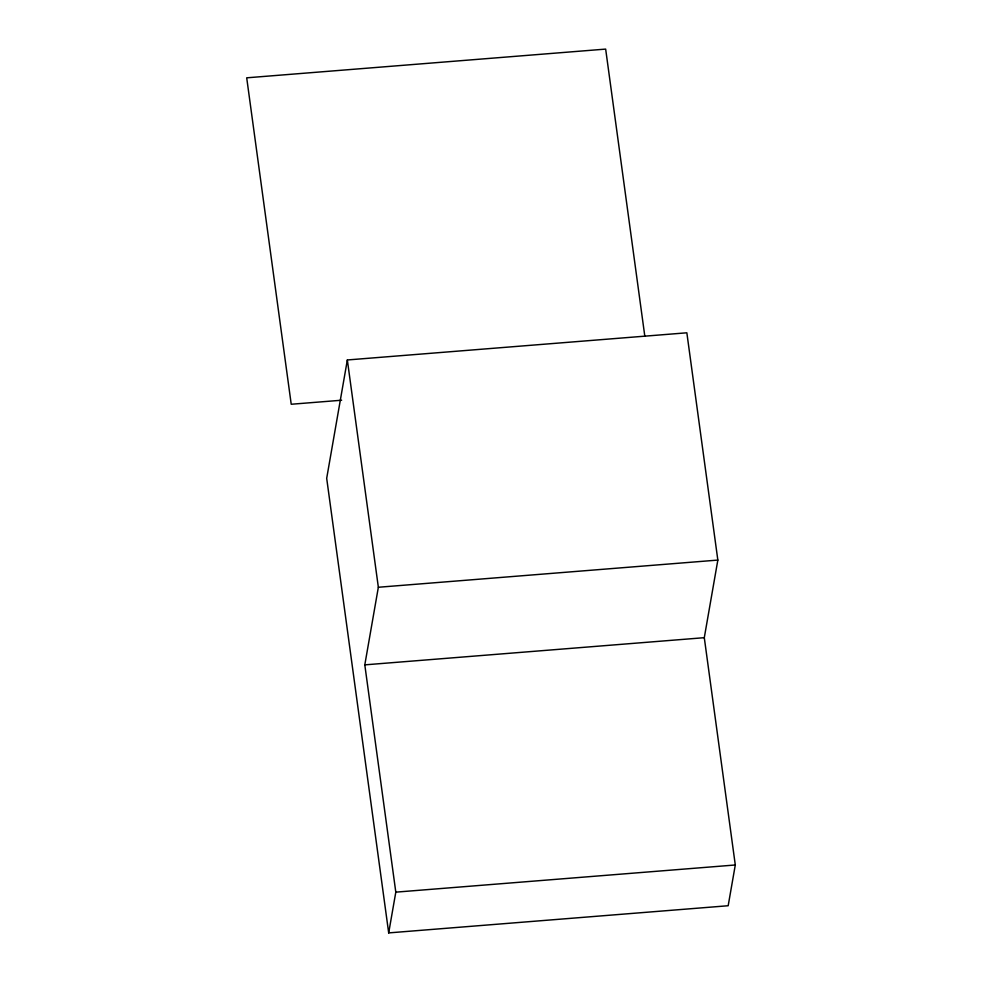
<?xml version="1.0" encoding="UTF-8"?>
<svg xmlns="http://www.w3.org/2000/svg" width="982" height="982" viewBox="0 0 982 982"><rect width="100%" height="100%" fill="white"/><g stroke="black" fill="none" stroke-linecap="round" stroke-linejoin="round"><path stroke-width="1.47" d="M347.346 359.964L326.687 478.32L388.688 932.9L728.178 905.735L735.297 864.982L704.29 637.686L717.842 560.084L686.848 332.8L347.346 359.964L378.352 587.261L364.801 664.863L395.807 892.147L388.688 932.9M341.626 400.226L291.224 404.253L246.703 77.823L605.661 49.1L644.793 336.053M378.352 587.261L717.842 560.084M364.801 664.863L704.29 637.686M395.807 892.147L735.297 864.982"/></g></svg>
